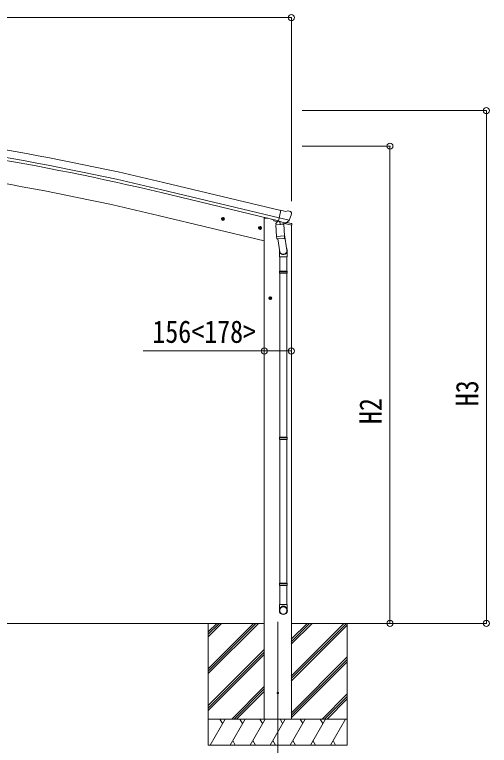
# Model space of a CAD drawing. Units: millimetres at full size, sheet at 1:35; details may follow other scales. Extents: x -9783 to 9892, y -6828 to 6752.
# Drawn here: x -1993 to 740, y -1671 to 2533 of the extents above; entities that cross this region are included whole.
import ezdxf
from ezdxf.enums import TextEntityAlignment as Align

# ---------------------------------------------------------------- set-up
doc = ezdxf.new("R2010")
doc.units = ezdxf.units.MM
doc.header["$LTSCALE"] = 35
doc.header["$PDMODE"] = 32
doc.header["$PDSIZE"] = 35
for name, color, linetype, lineweight in [('0-0_0', 7, 'Continuous', 9), ('0-1_本体', 4, 'Continuous', 9), ('0-2_部品', 7, 'Continuous', 9), ('0-8_PARTS2', 2, 'Continuous', 9), ('0-A_寸法', 6, 'Continuous', 9)]:
    doc.layers.add(name, color=color, linetype=linetype, lineweight=lineweight)
doc.styles.add('ＭＳ ゴシック', font='')
doc.styles.get('ＭＳ ゴシック').set_extended_font_data('MS Gothic')

msp = doc.modelspace()

# ---------------------------------------------------------------- linework, layer by layer
at = {"layer": '0-0_0'}
for p, q in [((-7425.51, -968.88), (-556.54, -968.88)), ((-878.09, -968.88), (-878.09, -1668.88)), ((-878.09, -1229.61), (-617.36, -968.88)), ((-878.09, -1243.75), (-603.22, -968.88)), ((-878.09, -1257.89), (-589.08, -968.88)), ((-878.09, -1045.76), (-801.21, -968.88)), ((-878.09, -1031.62), (-815.35, -968.88)), ((-878.09, -1017.47), (-829.51, -968.89)), ((-829.5, -968.89), (-829.49, -968.88)), ((-400.34, -1088.51), (-280.71, -968.88)), ((-400.34, -1074.37), (-294.85, -968.88)), ((-400.34, -1060.23), (-308.99, -968.88)), ((-400.34, -1272.36), (-96.87, -968.89)), ((-400.34, -1286.5), (-82.73, -968.89)), ((-400.34, -1300.64), (-78.09, -978.39)), ((-399.84, -968.88), (35.34, -968.88)), ((-78.09, -968.88), (-78.09, -1668.88)), ((-878.09, -1441.74), (-555.84, -1119.49)), ((-878.09, -1455.88), (-555.84, -1133.63)), ((-878.09, -1470.02), (-555.84, -1147.77)), ((-400.34, -1484.49), (-78.09, -1162.24)), ((-400.34, -1498.63), (-78.09, -1176.38)), ((-400.34, -1512.77), (-78.09, -1190.52)), ((-743.1, -1518.88), (-555.84, -1331.62)), ((-728.96, -1518.88), (-555.84, -1345.76)), ((-714.82, -1518.88), (-555.84, -1359.9)), ((-222.6, -1518.88), (-78.09, -1374.37)), ((-208.46, -1518.88), (-78.09, -1388.51)), ((-194.32, -1518.88), (-78.09, -1402.65)), ((-78.09, -1518.88), (-878.09, -1518.88)), ((-867.8, -1668.88), (-781.2, -1518.88)), ((-796.2, -1544.86), (-811.2, -1518.88)), ((-752.33, -1668.88), (-665.73, -1518.88)), ((-680.73, -1544.86), (-695.73, -1518.88)), ((-636.86, -1668.88), (-550.26, -1518.88)), ((-565.26, -1544.86), (-580.26, -1518.88)), ((-521.39, -1668.88), (-434.79, -1518.88)), ((-449.79, -1544.86), (-464.79, -1518.88)), ((-405.92, -1668.88), (-319.32, -1518.88)), ((-334.32, -1544.86), (-349.32, -1518.88)), ((-290.45, -1668.88), (-203.85, -1518.88)), ((-233.85, -1518.88), (-218.85, -1544.86)), ((-174.98, -1668.88), (-88.38, -1518.88)), ((-878.09, -1668.88), (-78.09, -1668.88)), ((-737.33, -1642.9), (-722.34, -1668.88)), ((-621.86, -1642.9), (-606.86, -1668.88)), ((-506.39, -1642.9), (-491.39, -1668.88)), ((-390.92, -1642.9), (-375.92, -1668.88)), ((-275.45, -1642.9), (-260.46, -1668.88)), ((-159.98, -1642.9), (-144.98, -1668.88))]:
    msp.add_line(p, q, dxfattribs=at)
at = {"layer": '0-1_本体'}
for p, q in [((-459.86, 1405.35), (-1135.55, 1567.3)), ((-469.94, 1363.37), (-1145.61, 1525.32)), ((-473.87, 1347.01), (-1149.53, 1508.96)), ((-555.34, 1231.12), (-1166.15, 1377.76)), ((-555.68, 1361.12), (-555.68, -1518.88)), ((-399.68, 1322.15), (-399.68, -1518.88))]:
    msp.add_line(p, q, dxfattribs=at)
msp.add_lwpolyline([(-555.68, 1361.12), (-535.68, 1361.12), (-501.83, 1353)], dxfattribs=at)
for centre, radius, start, end in [((-4508.3, -12503.95), 14469.82, 76.52099, 85.02099), ((-4508.3, -12503.95), 14409.82, 76.52099, 85.02099), ((-4508.3, -12503.95), 14426.65, 76.52099, 85.02099), ((-4525.72, -12617.05), 14392.42, 76.50111, 84.99887)]:
    msp.add_arc(centre, radius, start, end, dxfattribs=at)
at = {"layer": '0-2_部品'}
for p, q in [((-433.46, 1401.06), (-459.39, 1407.29)), ((-433.46, 1401.06), (-420.2, 1403.76)), ((-405.72, 1400.58), (-418.9, 1403.74)), ((-402.63, 1398.33), (-398.77, 1392.03)), ((-398.41, 1389.75), (-398.68, 1388.6)), ((-784.14, 1355.06), (-803.59, 1359.73)), ((-801.17, 1359.15), (-796, 1364.59)), ((-799.03, 1351.95), (-801.17, 1359.15)), ((-796.2, 1347.67), (-791.53, 1367.12)), ((-796, 1364.59), (-788.7, 1362.84)), ((-788.7, 1362.84), (-786.57, 1355.64)), ((-501.83, 1353.78), (-501.83, 1350.46)), ((-479.11, 1341.06), (-498, 1345.6)), ((-475.12, 1345.66), (-488.43, 1330.34)), ((-474.17, 1345.72), (-475.12, 1345.66)), ((-412.46, 1349.44), (-469.97, 1363.25)), ((-429.31, 1334.53), (-412.93, 1349.03)), ((-570.32, 1303.31), (-589.76, 1307.98)), ((-587.34, 1307.4), (-582.17, 1312.84)), ((-585.21, 1300.2), (-587.34, 1307.4)), ((-582.37, 1295.92), (-577.71, 1315.37)), ((-582.17, 1312.84), (-574.87, 1311.09)), ((-574.87, 1311.09), (-572.74, 1303.89)), ((-489.54, 1323.89), (-443.85, 1327.08)), ((-484.86, 1257.05), (-489.54, 1323.89)), ((-488.43, 1330.34), (-487.99, 1324)), ((-471.09, 1343.25), (-472.62, 1343.62)), ((-434.39, 1334.44), (-471.09, 1343.25)), ((-465.14, 1341.43), (-464.12, 1326.82)), ((-436.93, 1332.43), (-462.74, 1325.99)), ((-445.62, 1330.26), (-445.39, 1326.98)), ((-443.85, 1327.08), (-439.17, 1260.25)), ((-397.28, 1321.42), (-439.98, 1331.67)), ((-432.02, 1333.97), (-439.54, 1335.77)), ((-436.23, 1334.21), (-436.17, 1333.47)), ((-432.86, 1334.07), (-434.39, 1334.44)), ((-425.79, 1337.52), (-399.58, 1331.23)), ((-397.28, 1328.31), (-397.28, 1321.42)), ((-439.51, 1265.13), (-424.99, 1177.36)), ((-484.86, 1257.05), (-439.17, 1260.25)), ((-484.85, 1257.05), (-483.96, 1244.36)), ((-440.16, 1245.64), (-481.86, 1242.73)), ((-478.34, 1242.97), (-465.7, 1168.04)), ((-438.31, 1247.78), (-439.19, 1260.25)), ((-438.71, 1246.42), (-438.71, 1246.42)), ((-468.84, 1174.86), (-468.84, 1140.2)), ((-468.84, 1140.2), (-422.84, 1140.2)), ((-466.84, 1140.2), (-466.84, 1057.68)), ((-424.84, 1140.2), (-424.84, 1057.68)), ((-422.84, 1140.2), (-422.84, 1174.55)), ((-468.84, 1055.68), (-467.84, 1057.68)), ((-468.84, 1055.68), (-422.84, 1055.68)), ((-468.84, 1055.68), (-468.84, 1047.68)), ((-467.84, 1057.68), (-423.84, 1057.68)), ((-422.84, 1055.68), (-423.84, 1057.68)), ((-468.84, 1047.68), (-422.84, 1047.68)), ((-468.84, 1047.68), (-467.84, 1045.68)), ((-467.84, 1045.68), (-423.84, 1045.68)), ((-466.84, 1045.68), (-466.84, 101.49)), ((-424.84, 1045.68), (-424.84, 101.49)), ((-531.34, 901.62), (-511.34, 901.62)), ((-527.84, 905.37), (-521.34, 909.13)), ((-521.34, 891.62), (-521.34, 911.62)), ((-521.34, 909.13), (-514.84, 905.37)), ((-514.84, 897.87), (-521.34, 894.11)), ((-514.84, 905.37), (-514.84, 897.87)), ((-468.84, 99.49), (-467.84, 101.49)), ((-468.84, 99.49), (-422.84, 99.49)), ((-468.84, 99.49), (-468.84, 91.49)), ((-468.84, 91.49), (-422.84, 91.49)), ((-468.84, 91.49), (-467.84, 89.49)), ((-467.84, 101.49), (-423.84, 101.49)), ((-467.84, 89.49), (-423.84, 89.49)), ((-466.84, 89.49), (-466.84, -738.43)), ((-424.84, 89.49), (-424.84, -738.43)), ((-422.84, 99.49), (-423.84, 101.49)), ((-468.84, -740.43), (-467.84, -738.43)), ((-468.84, -740.43), (-422.84, -740.43)), ((-468.84, -740.43), (-468.84, -748.43)), ((-468.84, -748.43), (-422.84, -748.43)), ((-468.84, -748.43), (-467.84, -750.43)), ((-467.84, -738.43), (-423.84, -738.43)), ((-467.84, -750.43), (-423.84, -750.43)), ((-466.84, -750.43), (-466.84, -860.43)), ((-424.84, -750.43), (-424.84, -860.43)), ((-422.84, -740.43), (-423.84, -738.43)), ((-468.84, -894.58), (-468.84, -860.43)), ((-468.84, -860.43), (-422.84, -860.43)), ((-422.84, -894.58), (-422.84, -860.43))]:
    msp.add_line(p, q, dxfattribs=at)
for points in [[(-464.82, 1341.84), (-474.55, 1344.18), (-459.39, 1407.29)], [(-786.57, 1355.64), (-791.74, 1350.2), (-799.03, 1351.95)], [(-412.19, 1350.02), (-412.78, 1349.18), (-412.93, 1349.03)], [(-572.74, 1303.89), (-577.91, 1298.45), (-585.21, 1300.2)], [(-464.82, 1341.84), (-464.59, 1341.69), (-439.82, 1335.74), (-439.54, 1335.77)], [(-422.84, 1055.68), (-422.84, 1047.68), (-423.84, 1045.68)], [(-521.34, 894.11), (-527.84, 897.87), (-527.84, 905.37)], [(-422.84, 99.49), (-422.84, 91.49), (-423.84, 89.49)], [(-422.84, -740.43), (-422.84, -748.43), (-423.84, -750.43)]]:
    msp.add_lwpolyline(points, dxfattribs=at)
for centre, radius in [((-793.87, 1357.39), 8.5), ((-793.87, 1357.39), 7.7), ((-793.87, 1357.39), 6.5), ((-580.04, 1305.64), 8.5), ((-580.04, 1305.64), 7.7), ((-580.04, 1305.64), 6.5), ((-521.34, 901.62), 8.5), ((-521.34, 901.62), 7.7), ((-521.34, 901.62), 6.5)]:
    msp.add_circle(centre, radius, dxfattribs=at)
at = {"layer": '0-2_部品', "color": 4}
msp.add_circle((-477.59, -1368.88), 4.5, dxfattribs=at)
at = {"layer": '0-2_部品'}
for centre, radius, start, end in [((-419.6, 1400.82), 3, 76.5, 101.5), ((-595.49, 1435.85), 202.4, 334.90875, 346.5), ((-406.89, 1395.71), 5, 31.5, 76.5), ((-496.83, 1350.46), 5, 180, 256.5), ((-472.5, 1344.11), 0.5, 221.23754, 256.5), ((-465.74, 1341.35), 0.604, 7.79405, 79.40158), ((-463.1, 1326.97), 1.03, 188.03431, 289.96103), ((-437.17, 1333.4), 1, 284, 4), ((-435.73, 1334.25), 0.5, 76.5, 184), ((-432.74, 1334.56), 0.5, 256.5, 291.76246), ((-400.28, 1328.31), 3, 0, 76.5), ((-481.99, 1244.72), 2, 190.53157, 274), ((-440.3, 1247.64), 2, 274, 322.59038), ((-440.26, 1247.61), 1.95, 322.52234, 4.95983)]:
    msp.add_arc(centre, radius, start, end, dxfattribs=at)
for centre, major_axis, ratio, start_param, end_param in [((-401.33, 1390.46), (1.57, -2.57), 0.99628, 0.7835347, 1.5707963), ((-431.32, 1336.89), (0.73, -2.92), 0.997631, 5.8041905, 5.8929484), ((-431.36, 1337.02), (-2.63, 3.16), 0.650902, 2.1145521, 2.1873627), ((-431.3, 1336.79), (0.73, -2.92), 0.997631, 5.965759, 6.7621801), ((-445.84, 1174.86), (-23, 0), 0.996195, 6.0000678, 10.0103449), ((-445.84, 1174.86), (-21, 0), 0.996195, 0.3319459, 3.3482706), ((-445.84, -892.83), (23, 0), 0.996195, 6.2831853, 9.424778), ((-445.84, -894.58), (23, 0), 0.996195, 6.2831853, 9.424778), ((-445.84, -894.58), (0, -23.43), 0.981806, 4.712389, 7.8539816)]:
    msp.add_ellipse(centre, major_axis=major_axis, ratio=ratio, start_param=start_param, end_param=end_param, dxfattribs=at)
msp.add_ellipse((-445.84, -894.58), major_axis=(-21, 0), ratio=0.996195, dxfattribs=at)
at = {"layer": '0-8_PARTS2'}
msp.add_line((-477.59, -959.67), (-477.59, -1809.91), dxfattribs=at)
at = {"layer": '0-A_寸法'}
for p, q in [((-399.68, 2515.02), (-7581.68, 2515.02)), ((-399.68, 2515.02), (-399.68, 1460.2)), ((722.62, 1980.7), (-336.83, 1980.7)), ((722.62, -968.88), (722.62, 1980.7)), ((167.6, 1775.8), (-336.83, 1775.8)), ((167.6, -968.88), (167.6, 1775.8)), ((-555.68, 597.89), (-1251.83, 597.89)), ((-555.68, 597.89), (-399.68, 597.89)), ((167.6, -968.88), (-336.83, -968.88)), ((722.62, -968.88), (167.6, -968.88))]:
    msp.add_line(p, q, dxfattribs=at)
for p in [(-399.68, 2515.02), (722.62, 1980.7), (167.6, 1775.8), (-555.68, 597.89), (-399.68, 597.89), (167.6, -968.88), (722.62, -968.88)]:
    msp.add_point(p, dxfattribs=at)

# ---------------------------------------------------------------- texts
at = {"layer": '0-A_寸法', "color": 7, "style": 'ＭＳ ゴシック', "width": 0.85}
msp.add_text('156<178>', height=129, dxfattribs=at).set_placement((-1199.68, 605.89), align=Align.BOTTOM_LEFT)
for s, p in [('H3', (714.62, 279.91)), ('H2', (159.6, 177.46))]:
    msp.add_text(s, height=129, rotation=90, dxfattribs=at).set_placement(p, align=Align.BOTTOM_LEFT)

doc.saveas('drawing.dxf')
